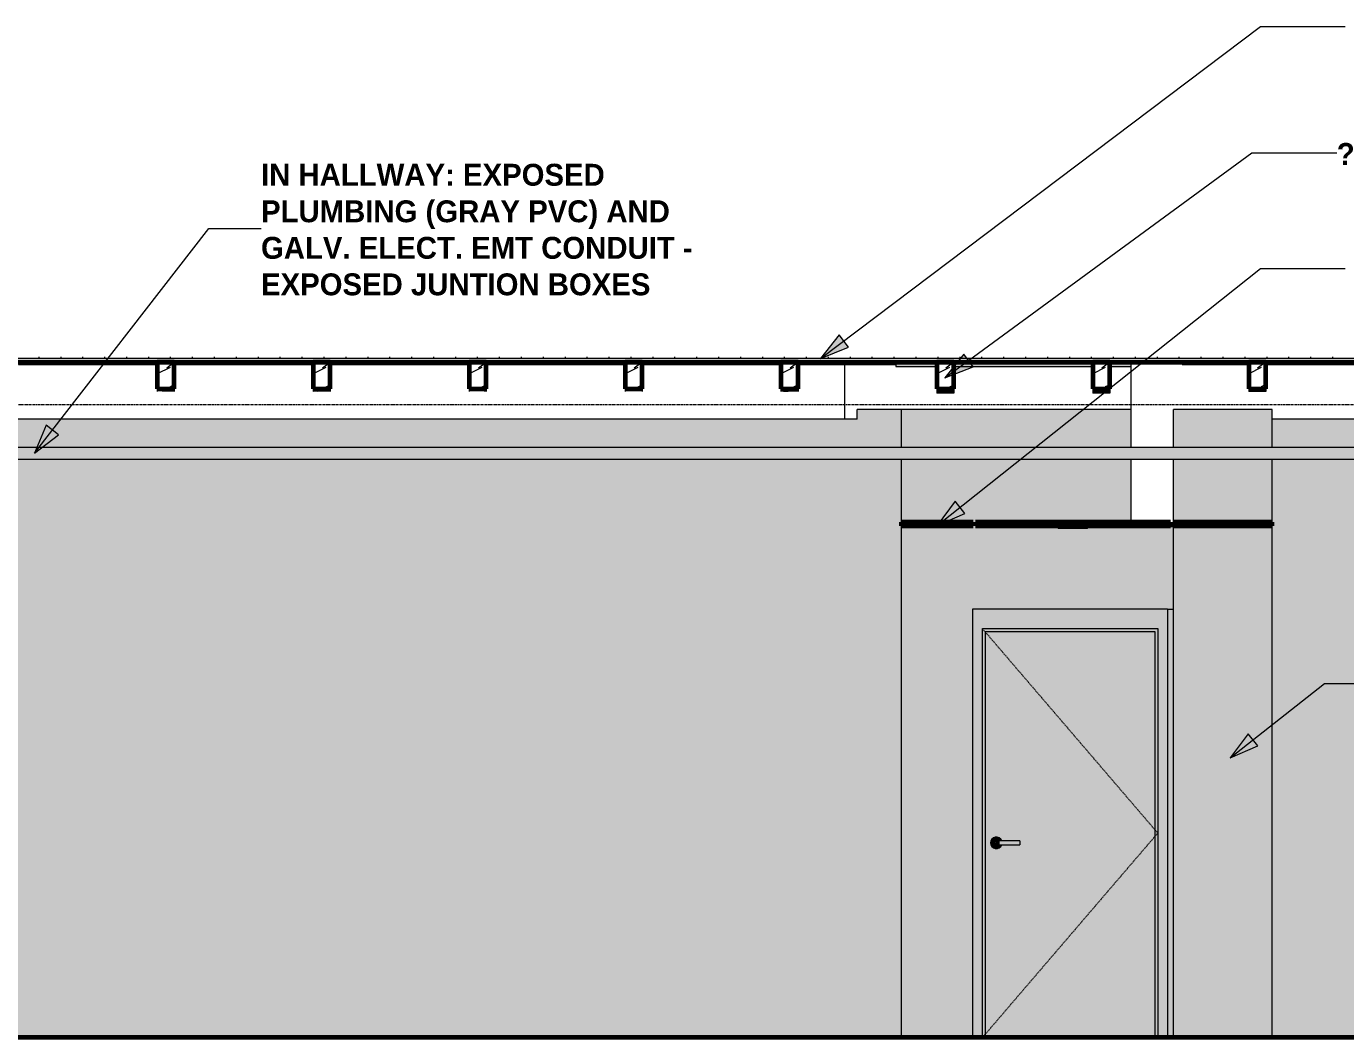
# Model space of a CAD drawing. Header units: inches. Extents: x -3547 to 1646, y 123 to 485.
# Drawn here: x -278.9 to -8.1, y 268 to 475.7 of the extents above; entities that cross this region are included whole.
import ezdxf

# ---------------------------------------------------------------- set-up
doc = ezdxf.new("R2010")
doc.units = ezdxf.units.IN
doc.header["$MEASUREMENT"] = 0
doc.linetypes.add('Dash 1_16_', pattern=[0.125, 0.0625, -0.0625])
doc.linetypes.add('Grid Line 1_2_', pattern=[0.875, 0.5, -0.125, 0.125, -0.125])
for name, color, linetype, lineweight in [('0-2', 7, 'Continuous', 9), ('0-3', 50, 'Continuous', 5), ('A-CLNG', 13, 'Continuous', 18), ('A-CLNG-2', 13, 'Continuous', 60), ('A-DOOR', 31, 'Continuous', 18), ('A-DOOR-1', 31, 'Continuous', 9), ('A-DOOR-2', 31, 'Dash 1_16_', 9), ('A-DOOR-FRAM', 31, 'Continuous', 9), ('A-DOOR-FRAM-1', 31, 'Continuous', 18), ('A-FLOR-2', 250, 'Continuous', 60), ('A-FLOR-3', 10, 'Continuous', 18), ('A-FLOR-4', 53, 'Continuous', 5), ('A-FLOR-LEVL-1', 51, 'Grid Line 1_2_', 9), ('A-FLOR-MCUT-1', 10, 'Continuous', 18), ('A-FLOR-PATT-1', 7, 'Continuous', 9), ('A-FLOR-PATT-3', 253, 'Continuous', 9), ('A-ROOF-3', 10, 'Continuous', 18), ('E-LITE-EQPM', 33, 'Continuous', 9), ('G-ANNO-TEXT', 231, 'Continuous', 9), ('I-WALL', 2, 'Continuous', 18), ('I-WALL-1', 2, 'Continuous', 5), ('P-PIPE', 3, 'Continuous', 9), ('P-PIPE-1', 3, 'Continuous', 5), ('S-BEAM', 12, 'Continuous', 9), ('S-BEAM-1', 250, 'Continuous', 60), ('S-BEAM-2', 7, 'Continuous', 9)]:
    doc.layers.add(name, color=color, linetype=linetype, lineweight=lineweight)
doc.styles.add('Century Gothic_B', font='GOTHICB.TTF', dxfattribs={"height": 4.5})
pattern_1 = [(216.87, (-3333.067, 7.997), (23.9897714, 15.993643), [3.998, -35.986]), (206.565, (-3328.269, 5.598), (-7.99708, -7.99662), [8.941, -8.941]), (198.435, (-3328.269, 1.599), (-15.993845, -7.997098), [5.058, -20.23])]
pattern_2 = [(180.895, (-3333.067, 401.211), (22.0729628793, 0.302817983), [3.199, -28.792]), (180.597, (-3328.269, 401.161), (-11.193527481, -0.199640981), [7.997, -7.997]), (180.398, (-3328.269, 401.077), (-17.5921865517, -0.1782058647), [4.798, -19.193])]

# ---------------------------------------------------------------- blocks, each defined once
blk = doc.blocks.new('CTR - 1st Phase - Shell_rvt-3-INTERIOR ELEVATION - CORRIDOR EAST _302_E_ - 3RD FLOOR - EAST WALL')
at = {"layer": 'A-FLOR-4'}
h = blk.add_hatch(color=256, dxfattribs=at)
h.paths.add_polyline_path([(-2796.02, 405.82), (-2787.57, 405.82), (-2787.57, 406.72), (-2816.07, 406.72), (-2816.07, 406.2), (-2796.02, 406.2), (-2796.02, 406.09)], flags=0)
h.paths.add_polyline_path([(-2779.65, 405.82), (-2755.57, 405.82), (-2755.57, 406.72), (-2784.07, 406.72), (-2784.07, 405.82), (-2780.24, 405.82)], flags=0)
h.paths.add_polyline_path([(-2752.07, 405.82), (-2747.74, 405.82), (-2747.74, 406.2), (-2723.57, 406.2), (-2723.57, 406.72), (-2752.07, 406.72), (-2752.07, 405.92)], flags=0)
h.paths.add_polyline_path([(-3198.1, 405.82), (-3171.57, 405.82), (-3171.57, 406.72), (-3200.07, 406.72), (-3200.07, 406.2), (-3199.22, 406.2), (-3199.22, 405.82)], flags=0)
h.paths.add_polyline_path([(-3104.07, 405.82), (-3075.57, 405.82), (-3075.57, 406.72), (-3104.07, 406.72), (-3104.07, 405.96)], flags=0)
h.paths.add_polyline_path([(-3139.57, 405.82), (-3139.57, 406.72), (-3168.07, 406.72), (-3168.07, 405.82), (-3141.37, 405.82)], flags=0)
h.paths.add_polyline_path([(-3136.07, 405.82), (-3107.57, 405.82), (-3107.57, 406.72), (-3136.07, 406.72), (-3136.07, 406.01)], flags=0)
h.paths.add_polyline_path([(-2488.87, 405.99), (-2460.37, 406.59), (-2460.37, 406.72), (-2488.87, 406.72), (-2488.87, 406.2)], flags=0)
h.paths.add_polyline_path([(-2492.37, 406.01), (-2492.37, 406.72), (-2656.07, 406.72), (-2656.07, 406.2), (-2641.5, 406.2), (-2641.5, 406.68), (-2634.5, 406.68), (-2634.5, 406.52), (-2526.12, 406.52), (-2526.12, 406.68), (-2519.12, 406.68), (-2519.12, 406.2), (-2501.3, 406.2), (-2492.69, 406.02)], flags=0)
h.paths.add_polyline_path([(-3072.07, 406.2), (-3043.57, 406.2), (-3043.57, 406.72), (-3072.07, 406.72), (-3072.07, 406.43)], flags=0)
h.paths.add_polyline_path([(-3040.07, 406.2), (-3011.57, 406.2), (-3011.57, 406.72), (-3040.07, 406.72), (-3040.07, 406.4)], flags=0)
h.paths.add_polyline_path([(-3008.07, 406.2), (-2979.57, 406.2), (-2979.57, 406.72), (-3008.07, 406.72), (-3008.07, 406.38)], flags=0)
h.paths.add_polyline_path([(-2976.07, 406.2), (-2947.57, 406.2), (-2947.57, 406.72), (-2976.07, 406.72), (-2976.07, 406.35)], flags=0)
h.paths.add_polyline_path([(-2944.07, 406.2), (-2915.57, 406.2), (-2915.57, 406.72), (-2944.07, 406.72), (-2944.07, 406.32)], flags=0)
h.paths.add_polyline_path([(-2912.07, 406.2), (-2883.57, 406.2), (-2883.57, 406.72), (-2912.07, 406.72), (-2912.07, 406.3)], flags=0)
h.paths.add_polyline_path([(-2880.07, 406.2), (-2851.57, 406.2), (-2851.57, 406.72), (-2880.07, 406.72), (-2880.07, 406.27)], flags=0)
h.paths.add_polyline_path([(-3401.67, 406.2), (-3363.57, 406.2), (-3363.57, 406.72), (-3407.67, 406.72), (-3407.67, 406.68), (-3401.67, 406.68)], flags=0)
h.paths.add_polyline_path([(-2844.57, 406.2), (-2819.57, 406.22), (-2819.57, 406.72), (-2848.07, 406.72), (-2848.07, 406.2)], flags=0)
h.paths.add_polyline_path([(-3232.07, 406.2), (-3203.57, 406.21), (-3203.57, 406.72), (-3232.07, 406.72), (-3232.07, 406.28)], flags=0)
h.paths.add_polyline_path([(-3235.57, 406.2), (-3235.57, 406.72), (-3264.07, 406.72), (-3264.07, 406.2), (-3236, 406.2)], flags=0)
h.paths.add_polyline_path([(-3267.57, 406.2), (-3267.57, 406.72), (-3296.07, 406.72), (-3296.07, 406.2), (-3268.62, 406.2)], flags=0)
h.paths.add_polyline_path([(-2659.57, 406.2), (-2659.57, 406.72), (-2688.07, 406.72), (-2688.07, 406.2), (-2681.47, 406.2)], flags=0)
h.paths.add_polyline_path([(-3299.57, 406.2), (-3299.57, 406.72), (-3328.07, 406.72), (-3328.07, 406.2), (-3301.24, 406.2)], flags=0)
h.paths.add_polyline_path([(-2691.57, 406.2), (-2691.57, 406.72), (-2720.07, 406.72), (-2720.07, 406.2), (-2714.09, 406.2)], flags=0)
h.paths.add_polyline_path([(-3331.57, 406.2), (-3331.57, 406.72), (-3360.07, 406.72), (-3360.07, 406.2), (-3333.86, 406.2)], flags=0)
h.paths.add_polyline_path([(-2456.87, 406.66), (-2454.01, 406.72), (-2456.87, 406.71), (-2456.87, 406.69)], flags=0)
at = {"layer": 'A-FLOR-PATT-1'}
h = blk.add_hatch(dxfattribs=at)
h.set_pattern_fill('FP_16', color=256, style=0, pattern_type=2)
h.set_pattern_definition([(0, (-3336.265, 0), (0, 2.399), []), (315, (-3336.265, 0), (2.3985062, 0), [3.393, -3.393]), (45, (-3336.265, 0), (2.3985062, 0), [3.393, -3.393])])
h.paths.add_polyline_path([(-2795.4, 406.72), (-2454.01, 406.72), (-2454.01, 407.47), (-3408.67, 407.47), (-3408.67, 406.72), (-2803.9, 406.72)], flags=0)
at = {"layer": 'A-FLOR-PATT-3'}
h = blk.add_hatch(dxfattribs=at)
h.set_pattern_fill('FP_15', color=256, style=0, pattern_type=2)
h.set_pattern_definition([(0, (-3336.265, 0), (0, 4.5), []), (90, (-3336.265, 0), (-4.5, 3e-16), [])])
h.paths.add_polyline_path([(-2454.01, 407.47), (-2454.01, 407.78), (-3408.67, 407.78), (-3408.67, 407.47), (-2485.76, 407.47)], flags=0)
at = {"layer": 'A-FLOR-2'}
for p, q in [((-3408.67, 406.72), (-2454.01, 406.72)), ((-2454.01, 268), (-3496.95, 268))]:
    blk.add_line(p, q, dxfattribs=at)
at = {"layer": 'A-FLOR-3'}
for p, q in [((-2976.07, 406.2), (-2947.57, 406.2)), ((-2944.07, 406.2), (-2915.57, 406.2)), ((-2912.07, 406.2), (-2883.57, 406.2)), ((-2880.07, 406.2), (-2851.57, 406.2)), ((-2848.07, 406.2), (-2819.57, 406.2)), ((-2816.07, 406.2), (-2796.02, 406.2)), ((-2796.02, 406.2), (-2796.02, 405.82)), ((-2737.24, 406.2), (-2723.57, 406.2)), ((-2720.07, 406.2), (-2691.57, 406.2)), ((-2796.02, 405.82), (-2787.57, 405.82)), ((-2784.07, 405.82), (-2755.57, 405.82)), ((-2752.07, 405.82), (-2747.74, 405.82))]:
    blk.add_line(p, q, dxfattribs=at)
at = {"layer": 'A-FLOR-MCUT-1'}
blk.add_line((-2454.01, 407.47), (-3408.67, 407.47), dxfattribs=at)
at = {"layer": 'A-ROOF-3'}
for p, q in [((-2806.52, 406.2), (-2806.52, 395)), ((-2747.74, 406.2), (-2747.74, 389.19)), ((-2747.74, 386.81), (-2747.74, 373.82)), ((-2747.74, 373.07), (-2747.74, 372.87)), ((-2738.99, 372.87), (-2747.74, 372.87))]:
    blk.add_line(p, q, dxfattribs=at)
blk = doc.blocks.new('LVL-Laminated Veneer Lumber - 4X6 S_ PINE - NO_ 1-V54-INTERIOR ELEVATION - CORRIDOR EAST _302_E_ - 3RD FLOOR - EAST WALL')
at = {"layer": 'S-BEAM'}
h = blk.add_hatch(dxfattribs=at)
h.set_pattern_fill('FP_27', color=256, style=0, pattern_type=2)
h.set_pattern_definition(pattern_1)
h.paths.add_polyline_path([(-2723.57, 401.22), (-2720.07, 401.22), (-2720.07, 406.72), (-2723.57, 406.72), (-2723.57, 406.2)], flags=0)
at = {"layer": 'S-BEAM-2'}
h = blk.add_hatch(dxfattribs=at)
h.set_pattern_fill('FP_21', color=256, style=0, pattern_type=2)
h.set_pattern_definition(pattern_2)
h.paths.add_polyline_path([(-2720.07, 400.7), (-2720.07, 401.22), (-2723.57, 401.22), (-2723.57, 400.7)], flags=0)
at = {"layer": 'S-BEAM-1'}
for p, q in [((-2720.07, 406.72), (-2723.57, 406.72)), ((-2723.57, 406.72), (-2723.57, 401.22)), ((-2720.07, 401.22), (-2720.07, 406.72)), ((-2723.57, 401.22), (-2720.07, 401.22))]:
    blk.add_line(p, q, dxfattribs=at)
at = {"layer": 'S-BEAM-2'}
for p, q in [((-2723.57, 401.22), (-2723.57, 400.7)), ((-2720.07, 400.7), (-2723.57, 400.7)), ((-2720.07, 401.22), (-2720.07, 400.7))]:
    blk.add_line(p, q, dxfattribs=at)
blk = doc.blocks.new('LVL-Laminated Veneer Lumber - 4X6 S_ PINE - NO_ 1-2345125-INTERIOR ELEVATION - CORRIDOR EAST _302_E_ - 3RD FLOOR - EAST WALL')
at = {"layer": 'S-BEAM'}
h = blk.add_hatch(dxfattribs=at)
h.set_pattern_fill('FP_27', color=256, style=0, pattern_type=2)
h.set_pattern_definition(pattern_1)
h.paths.add_polyline_path([(-2755.57, 401.22), (-2752.07, 401.22), (-2752.07, 406.72), (-2755.57, 406.72), (-2755.57, 405.82)], flags=0)
at = {"layer": 'S-BEAM-2'}
h = blk.add_hatch(dxfattribs=at)
h.set_pattern_fill('FP_21', color=256, style=0, pattern_type=2)
h.set_pattern_definition(pattern_2)
h.paths.add_polyline_path([(-2752.07, 400.32), (-2752.07, 401.22), (-2755.57, 401.22), (-2755.57, 400.32)], flags=0)
at = {"layer": 'S-BEAM-1'}
for p, q in [((-2752.07, 406.72), (-2755.57, 406.72)), ((-2755.57, 406.72), (-2755.57, 401.22)), ((-2752.07, 401.22), (-2752.07, 406.72)), ((-2755.57, 401.22), (-2752.07, 401.22))]:
    blk.add_line(p, q, dxfattribs=at)
at = {"layer": 'S-BEAM-2'}
for p, q in [((-2755.57, 401.22), (-2755.57, 400.32)), ((-2752.07, 401.22), (-2752.07, 400.32)), ((-2752.07, 400.32), (-2755.57, 400.32))]:
    blk.add_line(p, q, dxfattribs=at)
blk = doc.blocks.new('LVL-Laminated Veneer Lumber - 4X6 S_ PINE - NO_ 1-2345126-INTERIOR ELEVATION - CORRIDOR EAST _302_E_ - 3RD FLOOR - EAST WALL')
at = {"layer": 'S-BEAM'}
h = blk.add_hatch(dxfattribs=at)
h.set_pattern_fill('FP_27', color=256, style=0, pattern_type=2)
h.set_pattern_definition(pattern_1)
h.paths.add_polyline_path([(-2787.57, 401.22), (-2784.07, 401.22), (-2784.07, 406.72), (-2787.57, 406.72), (-2787.57, 405.82)], flags=0)
at = {"layer": 'S-BEAM-2'}
h = blk.add_hatch(dxfattribs=at)
h.set_pattern_fill('FP_21', color=256, style=0, pattern_type=2)
h.set_pattern_definition(pattern_2)
h.paths.add_polyline_path([(-2784.07, 400.32), (-2784.07, 401.22), (-2787.57, 401.22), (-2787.57, 400.32)], flags=0)
at = {"layer": 'S-BEAM-1'}
for p, q in [((-2784.07, 406.72), (-2787.57, 406.72)), ((-2787.57, 406.72), (-2787.57, 401.22)), ((-2784.07, 401.22), (-2784.07, 406.72)), ((-2787.57, 401.22), (-2784.07, 401.22))]:
    blk.add_line(p, q, dxfattribs=at)
at = {"layer": 'S-BEAM-2'}
for p, q in [((-2787.57, 401.22), (-2787.57, 400.32)), ((-2784.07, 401.22), (-2784.07, 400.32)), ((-2784.07, 400.32), (-2787.57, 400.32))]:
    blk.add_line(p, q, dxfattribs=at)
blk = doc.blocks.new('LVL-Laminated Veneer Lumber - 4X6 S_ PINE - NO_ 1-2262205-INTERIOR ELEVATION - CORRIDOR EAST _302_E_ - 3RD FLOOR - EAST WALL')
at = {"layer": 'S-BEAM'}
h = blk.add_hatch(dxfattribs=at)
h.set_pattern_fill('FP_27', color=256, style=0, pattern_type=2)
h.set_pattern_definition(pattern_1)
h.paths.add_polyline_path([(-2819.57, 401.22), (-2816.07, 401.22), (-2816.07, 406.72), (-2819.57, 406.72), (-2819.57, 406.2)], flags=0)
at = {"layer": 'S-BEAM-2'}
h = blk.add_hatch(dxfattribs=at)
h.set_pattern_fill('FP_21', color=256, style=0, pattern_type=2)
h.set_pattern_definition(pattern_2)
h.paths.add_polyline_path([(-2816.07, 400.7), (-2816.07, 401.22), (-2819.57, 401.22), (-2819.57, 400.7)], flags=0)
at = {"layer": 'S-BEAM-1'}
for p, q in [((-2816.07, 406.72), (-2819.57, 406.72)), ((-2819.57, 406.72), (-2819.57, 401.22)), ((-2816.07, 401.22), (-2816.07, 406.72)), ((-2819.57, 401.22), (-2816.07, 401.22))]:
    blk.add_line(p, q, dxfattribs=at)
at = {"layer": 'S-BEAM-2'}
for p, q in [((-2819.57, 401.22), (-2819.57, 400.69)), ((-2816.07, 401.22), (-2816.07, 400.69))]:
    blk.add_line(p, q, dxfattribs=at)
blk = doc.blocks.new('LVL-Laminated Veneer Lumber - 4X6 S_ PINE - NO_ 1-V55-INTERIOR ELEVATION - CORRIDOR EAST _302_E_ - 3RD FLOOR - EAST WALL')
at = {"layer": 'S-BEAM'}
h = blk.add_hatch(dxfattribs=at)
h.set_pattern_fill('FP_27', color=256, style=0, pattern_type=2)
h.set_pattern_definition(pattern_1)
h.paths.add_polyline_path([(-2851.57, 401.22), (-2848.07, 401.22), (-2848.07, 406.72), (-2851.57, 406.72), (-2851.57, 406.2)], flags=0)
at = {"layer": 'S-BEAM-2'}
h = blk.add_hatch(dxfattribs=at)
h.set_pattern_fill('FP_21', color=256, style=0, pattern_type=2)
h.set_pattern_definition(pattern_2)
h.paths.add_polyline_path([(-2848.07, 400.7), (-2848.07, 401.22), (-2851.57, 401.22), (-2851.57, 400.7)], flags=0)
at = {"layer": 'S-BEAM-1'}
for p, q in [((-2848.07, 406.72), (-2851.57, 406.72)), ((-2851.57, 406.72), (-2851.57, 401.22)), ((-2848.07, 401.22), (-2848.07, 406.72)), ((-2851.57, 401.22), (-2848.07, 401.22))]:
    blk.add_line(p, q, dxfattribs=at)
at = {"layer": 'S-BEAM-2'}
for p, q in [((-2851.57, 401.22), (-2851.57, 400.69)), ((-2848.07, 401.22), (-2848.07, 400.69))]:
    blk.add_line(p, q, dxfattribs=at)
blk = doc.blocks.new('LVL-Laminated Veneer Lumber - 4X6 S_ PINE - NO_ 1-V56-INTERIOR ELEVATION - CORRIDOR EAST _302_E_ - 3RD FLOOR - EAST WALL')
at = {"layer": 'S-BEAM'}
h = blk.add_hatch(dxfattribs=at)
h.set_pattern_fill('FP_27', color=256, style=0, pattern_type=2)
h.set_pattern_definition(pattern_1)
h.paths.add_polyline_path([(-2883.57, 401.22), (-2880.07, 401.22), (-2880.07, 406.72), (-2883.57, 406.72), (-2883.57, 406.2)], flags=0)
at = {"layer": 'S-BEAM-2'}
h = blk.add_hatch(dxfattribs=at)
h.set_pattern_fill('FP_21', color=256, style=0, pattern_type=2)
h.set_pattern_definition(pattern_2)
h.paths.add_polyline_path([(-2880.07, 400.7), (-2880.07, 401.22), (-2883.57, 401.22), (-2883.57, 400.7)], flags=0)
at = {"layer": 'S-BEAM-1'}
for p, q in [((-2880.07, 406.72), (-2883.57, 406.72)), ((-2883.57, 406.72), (-2883.57, 401.22)), ((-2880.07, 401.22), (-2880.07, 406.72)), ((-2883.57, 401.22), (-2880.07, 401.22))]:
    blk.add_line(p, q, dxfattribs=at)
at = {"layer": 'S-BEAM-2'}
for p, q in [((-2883.57, 401.22), (-2883.57, 400.69)), ((-2880.07, 401.22), (-2880.07, 400.69))]:
    blk.add_line(p, q, dxfattribs=at)
blk = doc.blocks.new('LVL-Laminated Veneer Lumber - 4X6 S_ PINE - NO_ 1-V57-INTERIOR ELEVATION - CORRIDOR EAST _302_E_ - 3RD FLOOR - EAST WALL')
at = {"layer": 'S-BEAM'}
h = blk.add_hatch(dxfattribs=at)
h.set_pattern_fill('FP_27', color=256, style=0, pattern_type=2)
h.set_pattern_definition(pattern_1)
h.paths.add_polyline_path([(-2915.57, 401.22), (-2912.07, 401.22), (-2912.07, 406.72), (-2915.57, 406.72), (-2915.57, 406.2)], flags=0)
at = {"layer": 'S-BEAM-2'}
h = blk.add_hatch(dxfattribs=at)
h.set_pattern_fill('FP_21', color=256, style=0, pattern_type=2)
h.set_pattern_definition(pattern_2)
h.paths.add_polyline_path([(-2912.07, 400.7), (-2912.07, 401.22), (-2915.57, 401.22), (-2915.57, 400.7)], flags=0)
at = {"layer": 'S-BEAM-1'}
for p, q in [((-2912.07, 406.72), (-2915.57, 406.72)), ((-2915.57, 406.72), (-2915.57, 401.22)), ((-2912.07, 401.22), (-2912.07, 406.72)), ((-2915.57, 401.22), (-2912.07, 401.22))]:
    blk.add_line(p, q, dxfattribs=at)
at = {"layer": 'S-BEAM-2'}
for p, q in [((-2915.57, 401.22), (-2915.57, 400.69)), ((-2912.07, 401.22), (-2912.07, 400.69))]:
    blk.add_line(p, q, dxfattribs=at)
blk = doc.blocks.new('LVL-Laminated Veneer Lumber - 4X6 S_ PINE - NO_ 1-V58-INTERIOR ELEVATION - CORRIDOR EAST _302_E_ - 3RD FLOOR - EAST WALL')
at = {"layer": 'S-BEAM'}
h = blk.add_hatch(dxfattribs=at)
h.set_pattern_fill('FP_27', color=256, style=0, pattern_type=2)
h.set_pattern_definition(pattern_1)
h.paths.add_polyline_path([(-2947.57, 401.22), (-2944.07, 401.22), (-2944.07, 406.72), (-2947.57, 406.72), (-2947.57, 406.2)], flags=0)
at = {"layer": 'S-BEAM-2'}
h = blk.add_hatch(dxfattribs=at)
h.set_pattern_fill('FP_21', color=256, style=0, pattern_type=2)
h.set_pattern_definition(pattern_2)
h.paths.add_polyline_path([(-2944.07, 400.7), (-2944.07, 401.22), (-2947.57, 401.22), (-2947.57, 400.7)], flags=0)
at = {"layer": 'S-BEAM-1'}
for p, q in [((-2944.07, 406.72), (-2947.57, 406.72)), ((-2947.57, 406.72), (-2947.57, 401.22)), ((-2944.07, 401.22), (-2944.07, 406.72)), ((-2947.57, 401.22), (-2944.07, 401.22))]:
    blk.add_line(p, q, dxfattribs=at)
at = {"layer": 'S-BEAM-2'}
for p, q in [((-2947.57, 401.22), (-2947.57, 400.69)), ((-2944.07, 401.22), (-2944.07, 400.69))]:
    blk.add_line(p, q, dxfattribs=at)
blk = doc.blocks.new('CTR - 1st Phase - Structure_rvt-3-INTERIOR ELEVATION - CORRIDOR EAST _302_E_ - 3RD FLOOR - EAST WALL')
at = {"layer": '0-2'}
for name in ['LVL-Laminated Veneer Lumber - 4X6 S_ PINE - NO_ 1-V58-INTERIOR ELEVATION - CORRIDOR EAST _302_E_ - 3RD FLOOR - EAST WALL', 'LVL-Laminated Veneer Lumber - 4X6 S_ PINE - NO_ 1-V57-INTERIOR ELEVATION - CORRIDOR EAST _302_E_ - 3RD FLOOR - EAST WALL', 'LVL-Laminated Veneer Lumber - 4X6 S_ PINE - NO_ 1-V56-INTERIOR ELEVATION - CORRIDOR EAST _302_E_ - 3RD FLOOR - EAST WALL', 'LVL-Laminated Veneer Lumber - 4X6 S_ PINE - NO_ 1-V55-INTERIOR ELEVATION - CORRIDOR EAST _302_E_ - 3RD FLOOR - EAST WALL', 'LVL-Laminated Veneer Lumber - 4X6 S_ PINE - NO_ 1-2262205-INTERIOR ELEVATION - CORRIDOR EAST _302_E_ - 3RD FLOOR - EAST WALL', 'LVL-Laminated Veneer Lumber - 4X6 S_ PINE - NO_ 1-2345126-INTERIOR ELEVATION - CORRIDOR EAST _302_E_ - 3RD FLOOR - EAST WALL', 'LVL-Laminated Veneer Lumber - 4X6 S_ PINE - NO_ 1-2345125-INTERIOR ELEVATION - CORRIDOR EAST _302_E_ - 3RD FLOOR - EAST WALL', 'LVL-Laminated Veneer Lumber - 4X6 S_ PINE - NO_ 1-V54-INTERIOR ELEVATION - CORRIDOR EAST _302_E_ - 3RD FLOOR - EAST WALL']:
    blk.add_blockref(name, (0, 0), dxfattribs=at)
blk = doc.blocks.new('HOLLOW METAL - UNIT DOOR-2191978-INTERIOR ELEVATION - CORRIDOR EAST _302_E_ - 3RD FLOOR - EAST WALL')
at = {"layer": 'A-DOOR'}
h = blk.add_hatch(color=256, dxfattribs=at)
h.paths.add_polyline_path([(-2777.61, 268), (-2742.86, 268), (-2742.86, 351.38), (-2777.61, 351.38), (-2777.61, 281.25)], flags=0)
h.paths.add_polyline_path([(-2775.38, 306.82), (-2775.69, 306.86), (-2775.97, 306.98), (-2776.22, 307.16), (-2776.4, 307.41), (-2776.52, 307.69), (-2776.56, 308), (-2776.52, 308.31), (-2776.4, 308.59), (-2776.22, 308.84), (-2775.97, 309.02), (-2775.69, 309.14), (-2775.38, 309.18), (-2775.08, 309.14), (-2774.79, 309.02), (-2774.55, 308.84), (-2774.36, 308.59), (-2774.28, 308.39), (-2770.56, 308.38), (-2770.56, 307.61), (-2774.28, 307.61), (-2774.36, 307.41), (-2774.55, 307.16), (-2774.79, 306.98), (-2775.08, 306.86)], flags=0)
h = blk.add_hatch(color=256, dxfattribs=at)
h.paths.add_polyline_path([(-2775.56, 307.72), (-2775.65, 307.88), (-2775.66, 307.9), (-2775.68, 308), (-2775.65, 308.14), (-2775.58, 308.25), (-2775.57, 308.25), (-2775.62, 307.99), (-2775.57, 307.75)], flags=0)
h.paths.add_polyline_path([(-2775.38, 306.82), (-2775.08, 306.86), (-2774.79, 306.98), (-2774.55, 307.16), (-2774.36, 307.41), (-2774.28, 307.61), (-2775.4, 307.62), (-2775.54, 307.71), (-2775.56, 307.75), (-2775.62, 308.01), (-2775.54, 308.29), (-2775.44, 308.36), (-2775.37, 308.38), (-2775.19, 308.38), (-2775.1, 308.38), (-2774.28, 308.4), (-2774.36, 308.59), (-2774.55, 308.84), (-2774.79, 309.02), (-2775.08, 309.14), (-2775.38, 309.18), (-2775.69, 309.14), (-2775.97, 309.02), (-2776.22, 308.84), (-2776.4, 308.59), (-2776.52, 308.31), (-2776.56, 308), (-2776.52, 307.69), (-2776.4, 307.41), (-2776.22, 307.16), (-2775.97, 306.98), (-2775.69, 306.86)], flags=0)
for points in [[(-2774.69, 307.61), (-2774.69, 308), (-2775.68, 308), (-2775.63, 307.83), (-2775.58, 307.75), (-2775.54, 307.71), (-2775.43, 307.64), (-2775.35, 307.62), (-2775.18, 307.61), (-2775.11, 307.62), (-2774.73, 307.62)], [(-2770.56, 308), (-2770.56, 308.39), (-2774.69, 308.38), (-2774.69, 308), (-2771.18, 308)], [(-2773.78, 307.61), (-2770.56, 307.62), (-2770.56, 308), (-2774.69, 308), (-2774.69, 307.61), (-2774.04, 307.61)]]:
    blk.add_hatch(color=256, dxfattribs=at).paths.add_polyline_path(points, flags=0)
h = blk.add_hatch(color=256, dxfattribs=at)
h.paths.add_polyline_path([(-2775.56, 308.28), (-2775.65, 308.13), (-2775.66, 308.1), (-2775.66, 308), (-2775.63, 308), (-2775.57, 308.25)], flags=0)
h.paths.add_polyline_path([(-2775.36, 308), (-2774.69, 308), (-2774.69, 308.39), (-2774.73, 308.38), (-2775.3, 308.38), (-2775.28, 308.39), (-2775.45, 308.35), (-2775.54, 308.29), (-2775.56, 308.25), (-2775.63, 308), (-2775.37, 308)], flags=0)
at = {"layer": 'A-DOOR-FRAM-1'}
for points in [[(-2742.24, 268), (-2740.24, 268), (-2740.24, 356), (-2780.24, 356), (-2780.24, 268), (-2778.24, 268), (-2778.24, 352), (-2742.24, 352), (-2742.24, 302.94)], [(-2742.24, 268), (-2742.24, 352), (-2778.24, 352), (-2778.24, 268), (-2777.61, 268), (-2777.61, 351.38), (-2742.86, 351.38), (-2742.86, 268)]]:
    blk.add_hatch(color=256, dxfattribs=at).paths.add_polyline_path(points, flags=0)
at = {"layer": 'A-DOOR-1'}
for p, q in [((-2770.56, 308.39), (-2774.69, 308.39)), ((-2774.69, 307.61), (-2770.56, 307.61)), ((-2770.56, 308.39), (-2770.56, 308)), ((-2770.56, 308), (-2770.56, 307.61))]:
    blk.add_line(p, q, dxfattribs=at)
at = {"layer": 'A-DOOR-1', "flags": 128}
for points in [[(-2774.69, 308.39), (-2774.72, 308.39), (-2774.74, 308.39), (-2774.76, 308.39), (-2774.79, 308.39), (-2774.81, 308.39), (-2774.83, 308.39), (-2774.86, 308.39), (-2774.88, 308.39), (-2774.9, 308.39), (-2774.92, 308.39), (-2774.94, 308.39), (-2774.97, 308.39), (-2774.99, 308.39), (-2775.01, 308.39), (-2775.03, 308.39), (-2775.05, 308.39), (-2775.06, 308.39), (-2775.08, 308.39), (-2775.1, 308.39), (-2775.12, 308.39), (-2775.13, 308.39), (-2775.15, 308.39), (-2775.16, 308.39), (-2775.18, 308.39), (-2775.19, 308.39), (-2775.2, 308.39), (-2775.21, 308.39), (-2775.22, 308.39), (-2775.23, 308.39), (-2775.24, 308.39), (-2775.25, 308.39), (-2775.26, 308.39), (-2775.26, 308.39), (-2775.27, 308.39), (-2775.27, 308.39), (-2775.28, 308.39), (-2775.28, 308.39), (-2775.28, 308.39), (-2775.28, 308.39)], [(-2775.28, 307.61), (-2775.28, 307.61), (-2775.28, 307.61), (-2775.28, 307.61), (-2775.28, 307.61), (-2775.27, 307.61), (-2775.27, 307.61), (-2775.26, 307.61), (-2775.25, 307.61), (-2775.25, 307.61), (-2775.24, 307.61), (-2775.23, 307.61), (-2775.22, 307.61), (-2775.21, 307.61), (-2775.19, 307.61), (-2775.18, 307.61), (-2775.17, 307.61), (-2775.15, 307.61), (-2775.14, 307.61), (-2775.12, 307.61), (-2775.1, 307.61), (-2775.09, 307.61), (-2775.07, 307.61), (-2775.05, 307.61), (-2775.03, 307.61), (-2775.01, 307.61), (-2774.99, 307.61), (-2774.97, 307.61), (-2774.95, 307.61), (-2774.93, 307.61), (-2774.91, 307.61), (-2774.88, 307.61), (-2774.86, 307.61), (-2774.84, 307.61), (-2774.82, 307.61), (-2774.79, 307.61), (-2774.77, 307.61), (-2774.75, 307.61), (-2774.72, 307.61), (-2774.7, 307.61), (-2774.69, 307.61)]]:
    blk.add_lwpolyline(points, dxfattribs=at)
at = {"layer": 'A-DOOR-1'}
for start, end in [(20.0876, 180), (180, 340.4367)]:
    blk.add_arc((-2775.38, 308), 1.18, start, end, dxfattribs=at)
at = {"layer": 'A-DOOR-2'}
for p, q in [((-2778.24, 352), (-2742.24, 310)), ((-2742.24, 310), (-2778.24, 268))]:
    blk.add_line(p, q, dxfattribs=at)
at = {"layer": 'A-DOOR-FRAM'}
for p, q in [((-2740.24, 356), (-2780.24, 356)), ((-2780.24, 356), (-2780.24, 268)), ((-2740.24, 356), (-2740.24, 268)), ((-2778.24, 352), (-2742.24, 352)), ((-2778.24, 268), (-2778.24, 352)), ((-2742.24, 352), (-2742.24, 268)), ((-2777.61, 351.38), (-2742.86, 351.38)), ((-2777.61, 268), (-2777.61, 351.38)), ((-2742.86, 351.38), (-2742.86, 268))]:
    blk.add_line(p, q, dxfattribs=at)
blk = doc.blocks.new('265000 - Lighting - Puck Light - 6_-2275484-INTERIOR ELEVATION - CORRIDOR EAST _302_E_ - 3RD FLOOR - EAST WALL')
at = {"layer": 'E-LITE-EQPM'}
blk.add_hatch(color=256, dxfattribs=at).paths.add_polyline_path([(-2762.65, 372.57), (-2756.65, 372.57), (-2756.65, 373.07), (-2762.65, 373.07), (-2762.65, 372.84)], flags=0)
for p, q in [((-2762.65, 373.07), (-2762.65, 372.57)), ((-2756.65, 372.57), (-2762.65, 372.57)), ((-2756.65, 372.57), (-2756.65, 373.07))]:
    blk.add_line(p, q, dxfattribs=at)

msp = doc.modelspace()

# ---------------------------------------------------------------- hatches: boundary and pattern name
at = {"layer": 'A-CLNG'}
h = msp.add_hatch(color=256, dxfattribs=at)
h.paths.add_polyline_path([(-99.34, 373.07), (-84.59, 373.07), (-84.59, 373.82), (-99.34, 373.82)], flags=0)
h.paths.add_polyline_path([(-23.21, 373.07), (-23.21, 373.82), (-43.42, 373.82), (-43.42, 373.07), (-34.84, 373.07)], flags=0)
h.paths.add_polyline_path([(-84.09, 373.07), (-44.09, 373.07), (-44.09, 373.82), (-84.09, 373.82)], flags=0)
at = {"layer": 'G-ANNO-TEXT'}
for points in [[(-115.87, 407.44), (-110.12, 409.78), (-112.06, 412.34)], [(-90.35, 403.46), (-84.56, 405.71), (-86.47, 408.31)], [(-277.23, 388.03), (-272.28, 391.79), (-274.82, 393.76)], [(-91.97, 373.17), (-86.28, 375.65), (-88.28, 378.16)], [(-31.85, 325.43), (-26.14, 327.89), (-28.14, 330.41)]]:
    msp.add_hatch(color=256, dxfattribs=at).paths.add_polyline_path(points, flags=0)
at = {"layer": 'I-WALL'}
h = msp.add_hatch(color=256, dxfattribs=at)
h.paths.add_polyline_path([(-99.34, 268), (-84.67, 268), (-84.67, 356), (-43.42, 356), (-43.42, 372.87), (-52.17, 372.87), (-52.17, 373.07), (-61.09, 373.07), (-61.09, 372.57), (-67.09, 372.57), (-67.09, 373.07), (-84.09, 373.07), (-84.09, 373.82), (-52.17, 373.82), (-52.17, 386.81), (-99.34, 386.81), (-99.34, 373.82), (-84.59, 373.82), (-84.59, 373.07), (-99.34, 373.07), (-99.34, 270.79)], flags=0)
h.paths.add_polyline_path([(-59.31, 389.19), (-52.17, 389.19), (-52.17, 397), (-99.34, 397), (-99.34, 389.19), (-63.38, 389.19)], flags=0)
h = msp.add_hatch(color=256, dxfattribs=at)
h.paths.add_polyline_path([(-41.67, 268), (-23.21, 268), (-23.21, 373.07), (-42.8, 373.07), (-42.8, 268)], flags=0)
h.paths.add_polyline_path([(-34.84, 373.82), (-23.21, 373.82), (-23.21, 386.81), (-42.8, 386.81), (-42.8, 373.82), (-35.55, 373.82)], flags=0)
h.paths.add_polyline_path([(-35.55, 389.19), (-23.21, 389.19), (-23.21, 397), (-42.8, 397), (-42.8, 389.19), (-38.92, 389.19)], flags=0)
msp.add_hatch(color=256, dxfattribs=at).paths.add_polyline_path([(-43.42, 268), (-43.42, 356), (-44.67, 356), (-44.67, 268)], flags=0)
at = {"layer": 'I-WALL-1'}
h = msp.add_hatch(color=256, dxfattribs=at)
h.paths.add_polyline_path([(-108.34, 268), (-99.34, 268), (-99.34, 386.81), (-108.34, 386.81), (-108.34, 337.89)], flags=0)
h.paths.add_polyline_path([(-108.23, 389.19), (-99.34, 389.19), (-99.34, 397), (-108.34, 397), (-108.34, 389.19)], flags=0)
h = msp.add_hatch(color=256, dxfattribs=at)
h.paths.add_polyline_path([(-42.8, 268), (-42.8, 373.07), (-43.42, 373.07), (-43.42, 268)], flags=0)
h.paths.add_polyline_path([(-43.42, 373.82), (-42.8, 373.82), (-42.8, 386.81), (-43.42, 386.81), (-43.42, 381.57)], flags=0)
h.paths.add_polyline_path([(-43.42, 389.19), (-42.8, 389.19), (-42.8, 397), (-43.42, 397), (-43.42, 390.31)], flags=0)
h = msp.add_hatch(color=256, dxfattribs=at)
h.paths.add_polyline_path([(-108.34, 268), (-108.34, 386.81), (-371.59, 386.81), (-371.59, 268), (-149.01, 268)], flags=0)
h.paths.add_polyline_path([(-238.71, 389.19), (-108.34, 389.19), (-108.34, 395), (-371.59, 395), (-371.59, 389.19), (-242.79, 389.19)], flags=0)
h = msp.add_hatch(color=256, dxfattribs=at)
h.paths.add_polyline_path([(-18.53, 268), (53.81, 268), (53.81, 386.81), (-23.21, 386.81), (-23.21, 268)], flags=0)
h.paths.add_polyline_path([(-2.22, 389.19), (53.81, 389.19), (53.81, 395), (-23.21, 395), (-23.21, 389.19), (-6.3, 389.19)], flags=0)
at = {"layer": 'P-PIPE-1'}
h = msp.add_hatch(color=256, dxfattribs=at)
h.paths.add_polyline_path([(-757.66, 388), (-713.11, 388.01), (-713.11, 389.19), (-757.66, 389.19), (-757.66, 388.13)], flags=0)
h.paths.add_polyline_path([(-230.56, 388), (230.82, 388), (230.77, 388.33), (230.64, 388.61), (230.45, 388.85), (230.19, 389.04), (229.91, 389.15), (229.63, 389.19), (-712.11, 389.19), (-712.11, 388), (-234.63, 388)], flags=0)
h = msp.add_hatch(color=256, dxfattribs=at)
h.paths.add_polyline_path([(-757.66, 386.81), (-713.11, 386.81), (-713.11, 388), (-757.66, 388), (-757.66, 386.84)], flags=0)
h.paths.add_polyline_path([(-303.95, 386.81), (229.65, 386.82), (229.96, 386.86), (230.24, 386.99), (230.48, 387.18), (230.67, 387.43), (230.78, 387.71), (230.82, 388), (-712.11, 387.99), (-712.11, 386.81), (-308.03, 386.81)], flags=0)

# ---------------------------------------------------------------- linework, layer by layer
at = {"layer": 'A-CLNG-2'}
for p, q in [((-84.59, 373.82), (-99.34, 373.82)), ((-99.34, 373.82), (-99.34, 373.07)), ((-84.59, 373.07), (-84.59, 373.82)), ((-44.09, 373.82), (-84.09, 373.82)), ((-84.09, 373.82), (-84.09, 373.07)), ((-44.09, 373.07), (-44.09, 373.82)), ((-23.21, 373.82), (-43.42, 373.82)), ((-43.42, 373.82), (-43.42, 373.07)), ((-23.21, 373.07), (-23.21, 373.82)), ((-99.34, 373.07), (-84.59, 373.07)), ((-84.09, 373.07), (-44.09, 373.07)), ((-43.42, 373.07), (-23.21, 373.07))]:
    msp.add_line(p, q, dxfattribs=at)
at = {"layer": 'A-FLOR-LEVL-1'}
for p, q in [((-849.74, 398), (290.8, 398)), ((-849.74, 268), (290.8, 268))]:
    msp.add_line(p, q, dxfattribs=at)
at = {"layer": 'G-ANNO-TEXT'}
for p, q in [((-115.87, 407.44), (-25.6, 475.65)), ((-25.6, 475.65), (-8.2, 475.65)), ((-90.35, 403.46), (-27.35, 449.71)), ((-27.35, 449.71), (-9.95, 449.71)), ((-277.23, 388.03), (-241.42, 434.18)), ((-241.42, 434.18), (-230.72, 434.18)), ((-91.97, 373.17), (-25.6, 425.94)), ((-25.6, 425.94), (-8.2, 425.94)), ((-112.06, 412.34), (-115.87, 407.44)), ((-110.12, 409.78), (-112.06, 412.34)), ((-115.87, 407.44), (-110.12, 409.78)), ((-86.47, 408.31), (-90.35, 403.46)), ((-84.56, 405.71), (-86.47, 408.31)), ((-90.35, 403.46), (-84.56, 405.71)), ((-274.82, 393.76), (-277.23, 388.03)), ((-272.28, 391.79), (-274.82, 393.76)), ((-277.23, 388.03), (-272.28, 391.79)), ((-88.28, 378.16), (-91.97, 373.17)), ((-86.28, 375.65), (-88.28, 378.16)), ((-91.97, 373.17), (-86.28, 375.65)), ((-31.85, 325.43), (-12.47, 340.75)), ((-12.47, 340.75), (-0.3, 340.75)), ((-28.14, 330.41), (-31.85, 325.43)), ((-26.14, 327.89), (-28.14, 330.41)), ((-31.85, 325.43), (-26.14, 327.89))]:
    msp.add_line(p, q, dxfattribs=at)
at = {"layer": 'I-WALL'}
for p, q in [((-108.34, 395), (-108.34, 397)), ((-52.17, 397), (-108.34, 397)), ((-99.34, 397), (-99.34, 389.19)), ((-23.21, 397), (-43.42, 397)), ((-43.42, 389.19), (-43.42, 397)), ((-23.21, 389.19), (-23.21, 397)), ((-108.34, 395), (-371.59, 395)), ((61.69, 395), (-23.21, 395)), ((-99.34, 386.81), (-99.34, 373.82)), ((-43.42, 373.82), (-43.42, 386.81)), ((-23.21, 373.82), (-23.21, 386.81)), ((-99.34, 373.07), (-99.34, 268)), ((-43.42, 268), (-43.42, 373.07)), ((-23.21, 268), (-23.21, 373.07)), ((-44.67, 356), (-43.42, 356))]:
    msp.add_line(p, q, dxfattribs=at)
at = {"layer": 'P-PIPE'}
for p, q in [((230.72, 389.19), (-712.11, 389.19)), ((-712.11, 386.81), (230.72, 386.81))]:
    msp.add_line(p, q, dxfattribs=at)

# ---------------------------------------------------------------- block references
at = {"layer": '0-3'}
for name in ['CTR - 1st Phase - Shell_rvt-3-INTERIOR ELEVATION - CORRIDOR EAST _302_E_ - 3RD FLOOR - EAST WALL', 'CTR - 1st Phase - Structure_rvt-3-INTERIOR ELEVATION - CORRIDOR EAST _302_E_ - 3RD FLOOR - EAST WALL']:
    msp.add_blockref(name, (2695.56, 0), dxfattribs=at)
at = {"layer": 'A-DOOR'}
msp.add_blockref('HOLLOW METAL - UNIT DOOR-2191978-INTERIOR ELEVATION - CORRIDOR EAST _302_E_ - 3RD FLOOR - EAST WALL', (2695.56, 0), dxfattribs=at)
at = {"layer": 'E-LITE-EQPM'}
msp.add_blockref('265000 - Lighting - Puck Light - 6_-2275484-INTERIOR ELEVATION - CORRIDOR EAST _302_E_ - 3RD FLOOR - EAST WALL', (2695.56, 0), dxfattribs=at)

# ---------------------------------------------------------------- texts
at = {"layer": 'G-ANNO-TEXT', "char_height": 4.5, "attachment_point": 1, "style": 'Century Gothic_B'}
for s, insert, width in [('\\fCentury Gothic|b1|i0|c0|p34|;?', (-9.95, 451.71), 4.3935), ('IN HALLWAY: EXPOSED', (-230.72, 447.43), 83.4765), ('PLUMBING (GRAY PVC) AND', (-230.72, 439.93), 105.2925), ('GALV. ELECT. EMT CONDUIT -', (-230.72, 432.43), 106.05), ('EXPOSED JUNTION BOXES', (-230.72, 424.93), 94.6875)]:
    msp.add_mtext(s, dxfattribs=dict(at, insert=insert, width=width))

doc.saveas('drawing.dxf')
